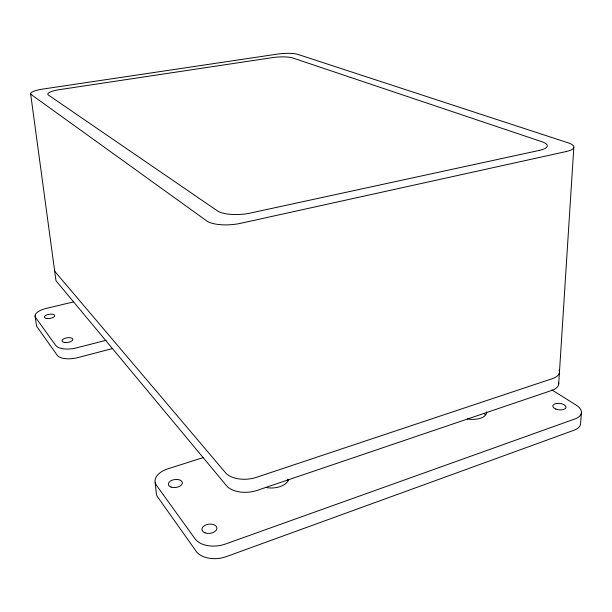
<?xml version="1.0" encoding="UTF-8"?>
<svg xmlns="http://www.w3.org/2000/svg" width="612" height="612" viewBox="0 0 612 612"><rect width="100%" height="100%" fill="white"/><g stroke="black" fill="none" stroke-linecap="round" stroke-linejoin="round"><path stroke-width="0.92" d="M558.672 384.229L573.819 147.385M581.4 412.656L580.574 423.818A20.005 9.953 6.8 0 1 574.01 430.236L226.356 556.606A22.606 14.26 -6.6 0 1 196.222 551.358L157.674 496.99A20.915 12.079 -7.6 0 1 156.381 494.006L155.15 482.294M203.689 457.447L168.193 468.716A21.022 11.919 -7.5 0 0 156.442 485.239L195.098 538.897A22.728 14.084 -6.5 0 0 225.384 544.053L574.813 418.983A20.097 9.815 6.6 0 0 576.167 405.106L551.856 389.89M112.822 348.48L77.732 357.622A16.501 7.222 -8.6 0 1 57.161 355.205L36.957 326.701A15.606 6.395 -8.6 0 1 36.414 325.094L35.075 315.899M106.029 340.31L76.462 347.891A16.57 7.107 -8.4 0 1 55.814 345.528L35.611 317.483A15.667 6.296 -8.4 0 1 46.443 308.356L73.394 301.961M30.6 93.628L55.845 279.822A15.621 5.868 -7.4 0 0 56.457 281.283L226.524 485.714A22.736 13.12 -4.5 0 0 257.201 490.373L551.664 390.456A20.525 9.662 5.3 0 0 558.58 382.531M559.047 369.985A20.617 9.509 5.1 0 1 552.391 378.629L256.397 477.345A22.858 12.928 -4.4 0 1 225.56 472.778L55.179 271.843A15.675 5.76 -7.3 0 1 54.567 270.405M288.267 480.558A16.639 9.624 -3.4 0 1 265.562 487.404M486.578 411.861A15.476 7.849 3.9 0 1 467.384 418.929M287.349 479.142A16.593 9.685 -3.4 0 1 288.466 480.649M483.924 413.383A15.438 7.902 4 0 1 485.178 414.668M566.299 151.524L240.684 223.303A25.276 8.622 -3.7 0 1 206.726 220.924L31.166 94.516A16.761 3.588 -5.4 0 1 42.886 89.061L277.902 54.032A14.879 2.991 -2.6 0 1 297.815 54.376L568.035 142.803A22.491 6.174 1.5 0 1 566.299 151.524M539.486 150.361L250.553 213.022A24.648 8.208 -3.5 0 1 217.337 210.811L48.432 95.074A16.807 3.641 -5.2 0 1 59.884 89.574L272.6 57.605A15.101 3.083 -2.7 0 1 292.781 57.979L541.895 141.732A22.193 6.12 1.1 0 1 539.486 150.361M47.032 318.538A5.248 2.119 -8.5 0 0 54.751 315.67A5.248 2.119 -8.5 0 0 46.864 314.859A5.248 2.119 -8.5 0 0 47.032 318.538M64.857 342.513A5.508 2.349 -8.5 0 0 72.882 339.362A5.508 2.349 -8.5 0 0 64.535 338.444A5.508 2.349 -8.5 0 0 64.857 342.513M555.803 409.053A6.648 3.236 6.4 0 0 566.031 407.385A6.648 3.236 6.4 0 0 556.43 403.484A6.648 3.236 6.4 0 0 555.803 409.053M171.085 487.098A7.053 4.024 -7.6 0 0 182.307 483.411A7.053 4.024 -7.6 0 0 172.668 479.999A7.053 4.024 -7.6 0 0 171.085 487.098M205.028 532.868A7.543 4.651 -6.8 0 0 216.885 528.669A7.543 4.651 -6.8 0 0 206.32 524.729A7.543 4.651 -6.8 0 0 205.028 532.868"/></g></svg>
